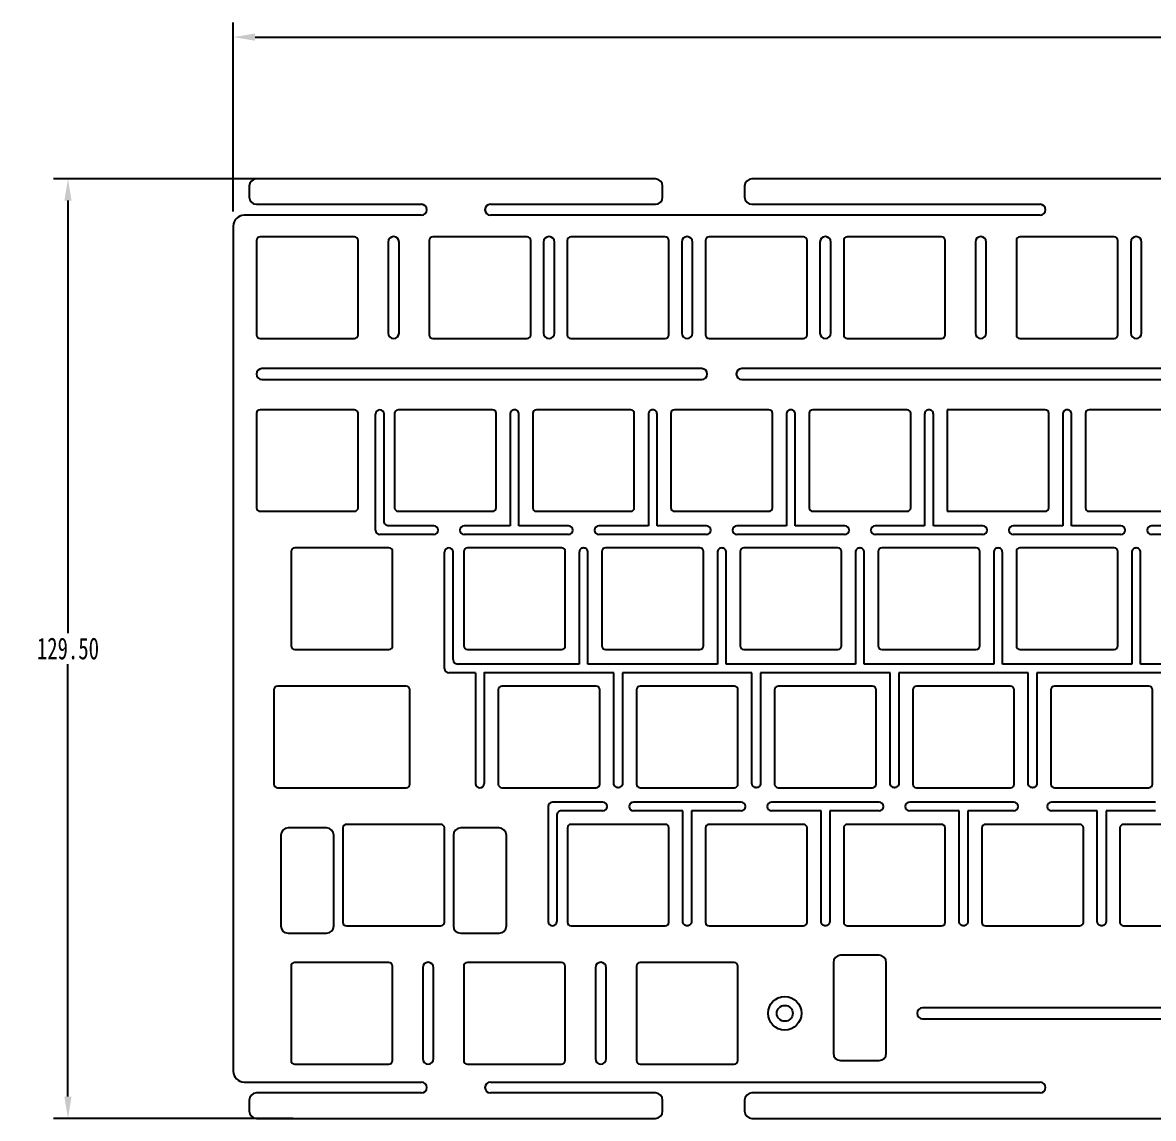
# Model space of a CAD drawing. Header units: millimetres. Extents: x 861 to 1239, y -557 to -348.
# Drawn here: x 860.5 to 1016.5, y -532.1 to -381 of the extents above; entities that cross this region are included whole.
import ezdxf

# ---------------------------------------------------------------- set-up
doc = ezdxf.new("R2010")
doc.units = ezdxf.units.MM
doc.header["$LTSCALE"] = 23.1
doc.header["$PDMODE"] = 3
doc.header["$PDSIZE"] = 0.3
doc.layers.get('0').update_dxf_attribs({"linetype": 'CONTINUOUS'})
doc.layers.get('Defpoints').update_dxf_attribs({"linetype": 'CONTINUOUS'})
for name, color, linetype in [('PCB-RCB_PBL1', 7, 'CONTINUOUS'), ('SUIT-00-06_PBL7', 7, 'CONTINUOUS'), ('图层1', 3, 'CONTINUOUS')]:
    doc.layers.add(name, color=color, linetype=linetype)
doc.styles.get("Standard").update_dxf_attribs({"font": '', "width": 0.7})
doc.styles.get('Standard').set_extended_font_data('NSimSun')
doc.dimstyles.get("Standard").update_dxf_attribs({"dimtxt": 3, "dimasz": 3, "dimexe": 2, "dimexo": 1.5, "dimtad": 1, "dimdsep": 46, "dimtxsty": 'Standard', "dimcen": 0.09, "dimadec": 0, "dimazin": 0, "dimtol": 1, "dimtp": 0.01, "dimtm": 0.01, "dimtfac": 1, "dimtofl": 0, "dimtmove": 0, "dimatfit": 3, "dimfxl": 1, "dimtolj": 1, "dimarcsym": 0})

# ---------------------------------------------------------------- blocks, each defined once
blk = doc.blocks.new('*D4')
at = {"layer": 'Defpoints', "color": 0, "transparency": 16777216}
for p in [(1238.62, -383.03), (889.6, -408.57), (1238.62, -408.79)]:
    blk.add_point(p, dxfattribs=at)
at = {"layer": '图层1', "color": 0, "lineweight": -2, "transparency": 16777216}
for p, q in [((889.6, -407.07), (889.6, -381.03)), ((1238.62, -407.29), (1238.62, -381.03)), ((892.6, -383.03), (1059.16, -383.03)), ((1235.62, -383.03), (1069.06, -383.03))]:
    blk.add_line(p, q, dxfattribs=at)
at = {"layer": '图层1', "color": 0, "transparency": 16777216}
for points in [[(892.6, -382.53), (892.6, -383.53), (889.6, -383.03)], [(1235.62, -382.53), (1235.62, -383.53), (1238.62, -383.03)]]:
    blk.add_solid(points, dxfattribs=at)
at = {"layer": '图层1', "color": 0, "transparency": 16777216, "insert": (1064.11, -383.03), "char_height": 3, "attachment_point": 5}
blk.add_mtext('\\A1;349.02', dxfattribs=at)
blk = doc.blocks.new('*D5')
at = {"layer": 'Defpoints', "color": 0, "transparency": 16777216}
for p in [(894.3, -402.57), (866.8, -532.07), (899.36, -532.07)]:
    blk.add_point(p, dxfattribs=at)
at = {"layer": '图层1', "color": 0, "lineweight": -2, "transparency": 16777216}
for p, q in [((892.8, -402.57), (864.8, -402.57)), ((866.8, -405.57), (866.8, -465.2)), ((866.8, -529.07), (866.8, -469.45)), ((897.86, -532.07), (864.8, -532.07))]:
    blk.add_line(p, q, dxfattribs=at)
at = {"layer": '图层1', "color": 0, "transparency": 16777216}
for points in [[(866.3, -405.57), (867.3, -405.57), (866.8, -402.57)], [(866.3, -529.07), (867.3, -529.07), (866.8, -532.07)]]:
    blk.add_solid(points, dxfattribs=at)
at = {"layer": '图层1', "color": 0, "transparency": 16777216, "insert": (866.8, -467.32), "char_height": 3, "attachment_point": 5}
blk.add_mtext('\\A1;129.50', dxfattribs=at)

msp = doc.modelspace()

# ---------------------------------------------------------------- linework, layer by layer
at = {"linetype": 'Continuous'}
for p, q in [((891.8, -403.573), (891.8, -405.073)), ((947.8, -402.573), (892.8, -402.573)), ((948.8, -405.073), (948.8, -403.573)), ((960.11, -403.573), (960.11, -405.073)), ((1057.11, -402.573), (961.11, -402.573)), ((892.8, -406.073), (915.55, -406.073)), ((925.05, -406.073), (947.8, -406.073)), ((961.11, -406.073), (1000.86, -406.073)), ((915.55, -407.573), (891.1, -407.573)), ((1000.86, -407.573), (925.05, -407.573)), ((889.6, -409.073), (889.6, -525.573)), ((910.956, -411.286), (910.956, -423.823)), ((912.456, -423.823), (912.456, -411.286)), ((932.387, -411.286), (932.387, -423.823)), ((933.887, -423.823), (933.887, -411.286)), ((951.437, -411.286), (951.437, -423.823)), ((952.937, -423.823), (952.937, -411.286)), ((970.497, -411.286), (970.497, -423.823)), ((971.997, -423.823), (971.997, -411.286)), ((991.929, -411.286), (991.929, -423.823)), ((993.429, -423.823), (993.429, -411.286)), ((1013.36, -411.286), (1013.36, -423.823)), ((1014.86, -423.823), (1014.86, -411.286)), ((954.21, -428.733), (893.55, -428.733)), ((1022.885, -428.733), (959.71, -428.733)), ((893.55, -430.233), (954.21, -430.233)), ((959.71, -430.233), (1022.885, -430.233)), ((895.691, -486.493), (913.454, -486.493)), ((904.706, -492.043), (904.706, -505.043)), ((918.206, -491.543), (905.206, -491.543)), ((918.706, -505.043), (918.706, -492.043)), ((905.206, -505.543), (918.206, -505.543)), ((978.65, -509.596), (973.35, -509.596)), ((915.717, -511.306), (915.717, -523.843)), ((917.217, -523.843), (917.217, -511.306)), ((939.53, -511.306), (939.53, -523.843)), ((941.03, -523.843), (941.03, -511.306)), ((972.35, -510.596), (972.35, -523.096)), ((979.65, -523.096), (979.65, -510.596)), ((1021.15, -516.843), (984.65, -516.843)), ((984.65, -518.343), (1021.15, -518.343)), ((973.35, -524.096), (978.65, -524.096)), ((891.1, -527.073), (915.55, -527.073)), ((915.55, -528.573), (892.8, -528.573)), ((925.05, -527.073), (1000.86, -527.073)), ((947.8, -528.573), (925.05, -528.573)), ((1000.86, -528.573), (961.11, -528.573)), ((891.8, -529.573), (891.8, -531.073)), ((948.8, -531.073), (948.8, -529.573)), ((960.11, -529.573), (960.11, -531.073)), ((892.8, -532.073), (947.8, -532.073)), ((961.11, -532.073), (1057.11, -532.073))]:
    msp.add_line(p, q, dxfattribs=at)
at = {"color": 7, "linetype": 'Continuous'}
for p, q in [((892.8, -411.073), (892.8, -424.073)), ((906.3, -410.573), (893.3, -410.573)), ((906.8, -424.073), (906.8, -411.073)), ((916.612, -411.073), (916.612, -424.073)), ((930.112, -410.573), (917.112, -410.573)), ((930.612, -424.073), (930.612, -411.073)), ((935.662, -411.073), (935.662, -424.073)), ((949.162, -410.573), (936.162, -410.573)), ((949.662, -424.073), (949.662, -411.073)), ((954.722, -411.073), (954.722, -424.073)), ((968.222, -410.573), (955.222, -410.573)), ((968.722, -424.073), (968.722, -411.073)), ((973.772, -411.073), (973.772, -424.073)), ((987.272, -410.573), (974.272, -410.573)), ((987.772, -424.073), (987.772, -411.073)), ((997.585, -411.073), (997.585, -424.073)), ((1011.085, -410.573), (998.085, -410.573)), ((1011.585, -424.073), (1011.585, -411.073)), ((893.3, -424.573), (906.3, -424.573)), ((917.112, -424.573), (930.112, -424.573)), ((936.162, -424.573), (949.162, -424.573)), ((955.222, -424.573), (968.222, -424.573)), ((974.272, -424.573), (987.272, -424.573)), ((998.085, -424.573), (1011.085, -424.573)), ((892.8, -434.893), (892.8, -447.893)), ((906.3, -434.393), (893.3, -434.393)), ((906.8, -447.893), (906.8, -434.893)), ((911.85, -434.893), (911.85, -447.893)), ((925.35, -434.393), (912.35, -434.393)), ((925.85, -447.893), (925.85, -434.893)), ((930.9, -434.893), (930.9, -447.893)), ((944.4, -434.393), (931.4, -434.393)), ((944.9, -447.893), (944.9, -434.893)), ((949.95, -434.893), (949.95, -447.893)), ((963.45, -434.393), (950.45, -434.393)), ((963.95, -447.893), (963.95, -434.893)), ((969.01, -434.893), (969.01, -447.893)), ((982.51, -434.393), (969.51, -434.393)), ((983.01, -447.893), (983.01, -434.893)), ((988.06, -434.393), (988.06, -448.393)), ((1001.56, -434.393), (988.06, -434.393)), ((1002.06, -447.893), (1002.06, -434.893)), ((1007.11, -434.893), (1007.11, -447.893)), ((1020.61, -434.393), (1007.61, -434.393)), ((893.3, -448.393), (906.3, -448.393)), ((912.35, -448.393), (925.35, -448.393)), ((931.4, -448.393), (944.4, -448.393)), ((950.45, -448.393), (963.45, -448.393)), ((969.51, -448.393), (982.51, -448.393)), ((988.06, -448.393), (1001.56, -448.393)), ((1007.61, -448.393), (1020.61, -448.393)), ((911.072, -453.443), (898.072, -453.443)), ((934.885, -453.443), (921.885, -453.443)), ((953.935, -453.443), (940.935, -453.443)), ((972.985, -453.443), (959.985, -453.443)), ((992.035, -453.443), (979.035, -453.443)), ((1011.085, -453.443), (998.085, -453.443)), ((897.572, -453.943), (897.572, -466.943)), ((911.572, -466.943), (911.572, -453.943)), ((921.385, -453.943), (921.385, -466.943)), ((935.385, -466.943), (935.385, -453.943)), ((940.435, -453.943), (940.435, -466.943)), ((954.435, -466.943), (954.435, -453.943)), ((959.485, -453.943), (959.485, -466.943)), ((973.485, -466.943), (973.485, -453.943)), ((978.535, -453.943), (978.535, -466.943)), ((992.535, -466.943), (992.535, -453.943)), ((997.585, -453.943), (997.585, -466.943)), ((1011.585, -466.943), (1011.585, -453.943)), ((898.072, -467.443), (911.072, -467.443)), ((921.885, -467.443), (934.885, -467.443)), ((940.935, -467.443), (953.935, -467.443)), ((959.985, -467.443), (972.985, -467.443)), ((979.035, -467.443), (992.035, -467.443)), ((998.085, -467.443), (1011.085, -467.443)), ((895.191, -472.993), (895.191, -485.993)), ((913.454, -472.493), (895.691, -472.493)), ((913.954, -485.993), (913.954, -472.993)), ((926.147, -472.993), (926.147, -485.993)), ((939.647, -472.493), (926.647, -472.493)), ((940.147, -485.993), (940.147, -472.993)), ((945.197, -472.993), (945.197, -485.993)), ((958.697, -472.493), (945.697, -472.493)), ((959.197, -485.993), (959.197, -472.993)), ((964.247, -472.993), (964.247, -485.993)), ((977.747, -472.493), (964.747, -472.493)), ((978.247, -485.993), (978.247, -472.993)), ((983.297, -472.993), (983.297, -485.993)), ((996.797, -472.493), (983.797, -472.493)), ((997.297, -485.993), (997.297, -472.993)), ((1002.347, -472.993), (1002.347, -485.993)), ((1015.847, -472.493), (1002.847, -472.493)), ((1016.347, -485.993), (1016.347, -472.993)), ((926.647, -486.493), (939.647, -486.493)), ((945.697, -486.493), (958.697, -486.493)), ((964.747, -486.493), (977.747, -486.493)), ((983.797, -486.493), (996.797, -486.493)), ((1002.847, -486.493), (1015.847, -486.493)), ((935.672, -492.043), (935.672, -505.043)), ((949.172, -491.543), (936.172, -491.543)), ((949.672, -505.043), (949.672, -492.043)), ((954.722, -492.043), (954.722, -505.043)), ((968.222, -491.543), (955.222, -491.543)), ((968.722, -505.043), (968.722, -492.043)), ((973.772, -492.043), (973.772, -505.043)), ((987.272, -491.543), (974.272, -491.543)), ((987.772, -505.043), (987.772, -492.043)), ((992.822, -492.043), (992.822, -505.043)), ((1006.322, -491.543), (993.322, -491.543)), ((1006.822, -505.043), (1006.822, -492.043)), ((1011.872, -492.043), (1011.872, -505.043)), ((1025.372, -491.543), (1012.372, -491.543)), ((936.172, -505.543), (949.172, -505.543)), ((955.222, -505.543), (968.222, -505.543)), ((974.272, -505.543), (987.272, -505.543)), ((993.322, -505.543), (1006.322, -505.543)), ((1012.372, -505.543), (1025.372, -505.543)), ((897.562, -511.093), (897.562, -524.093)), ((911.062, -510.593), (898.062, -510.593)), ((911.562, -524.093), (911.562, -511.093)), ((921.375, -511.093), (921.375, -524.093)), ((934.875, -510.593), (921.875, -510.593)), ((935.375, -524.093), (935.375, -511.093)), ((958.687, -510.593), (945.687, -510.593)), ((959.187, -524.093), (959.187, -511.093)), ((898.062, -524.593), (911.062, -524.593)), ((921.875, -524.593), (934.875, -524.593)), ((945.687, -524.593), (958.687, -524.593))]:
    msp.add_line(p, q, dxfattribs=at)
msp.add_line((945.187, -511.093), (945.187, -524.093))
at = {"linetype": 'Continuous'}
for radius in [2.3, 1.1]:
    msp.add_circle((965.65, -517.593), radius, dxfattribs=at)
for centre, radius, start, end in [((892.8, -403.573), 1, 90, 180), ((947.8, -403.573), 1, 0, 90), ((961.11, -403.573), 1, 90, 180), ((892.8, -405.073), 1, 180, 270), ((947.8, -405.073), 1, 270, 0), ((961.11, -405.073), 1, 180, 270), ((891.1, -409.073), 1.5, 90, 180), ((911.706, -411.286), 0.75, 0, 180), ((933.137, -411.286), 0.75, 0, 180), ((952.187, -411.286), 0.75, 0, 180), ((971.247, -411.286), 0.75, 0, 180), ((992.679, -411.286), 0.75, 0, 180), ((1014.11, -411.286), 0.75, 0, 180), ((911.706, -423.823), 0.75, 180, 0), ((933.137, -423.823), 0.75, 180, 0), ((952.187, -423.823), 0.75, 180, 0), ((971.247, -423.823), 0.75, 180, 0), ((992.679, -423.823), 0.75, 180, 0), ((1014.11, -423.823), 0.75, 180, 0), ((893.55, -429.483), 0.75, 90, 270), ((905.206, -492.043), 0.5, 90, 180), ((918.206, -492.043), 0.5, 0, 90), ((905.206, -505.043), 0.5, 180, 270), ((918.206, -505.043), 0.5, 270, 0), ((973.35, -510.596), 1, 90, 180), ((978.65, -510.596), 1, 0, 90), ((916.467, -511.306), 0.75, 0, 180), ((940.28, -511.306), 0.75, 0, 180), ((984.65, -517.593), 0.75, 90, 270), ((916.467, -523.843), 0.75, 180, 0), ((940.28, -523.843), 0.75, 180, 0), ((973.35, -523.096), 1, 180, 270), ((978.65, -523.096), 1, 270, 0), ((891.1, -525.573), 1.5, 180, 270), ((892.8, -529.573), 1, 90, 180), ((947.8, -529.573), 1, 0, 90), ((961.11, -529.573), 1, 90, 180), ((892.8, -531.073), 1, 180, 270), ((947.8, -531.073), 1, 270, 0), ((961.11, -531.073), 1, 180, 270)]:
    msp.add_arc(centre, radius, start, end, dxfattribs=at)
for centre, start, end in [((915.55, -406.823), 270, 90), ((925.05, -406.823), 90, 270), ((1000.86, -406.823), 270, 90), ((954.21, -429.483), 270, 90), ((959.71, -429.483), 90, 270), ((915.55, -527.823), 270, 90), ((925.05, -527.823), 90, 270), ((1000.86, -527.823), 270, 90)]:
    msp.add_arc(centre, 0.75, start, end)
at = {"color": 7, "linetype": 'Continuous'}
for centre, start, end in [((893.3, -411.073), 90, 180), ((906.3, -411.073), 0, 90), ((917.112, -411.073), 90, 180), ((930.112, -411.073), 0, 90), ((936.162, -411.073), 90, 180), ((949.162, -411.073), 0, 90), ((955.222, -411.073), 90, 180), ((968.222, -411.073), 0, 90), ((974.272, -411.073), 90, 180), ((987.272, -411.073), 0, 90), ((998.085, -411.073), 90, 180), ((1011.085, -411.073), 0, 90), ((893.3, -424.073), 180, 270), ((906.3, -424.073), 270, 0), ((917.112, -424.073), 180, 270), ((930.112, -424.073), 270, 0), ((936.162, -424.073), 180, 270), ((949.162, -424.073), 270, 0), ((955.222, -424.073), 180, 270), ((968.222, -424.073), 270, 0), ((974.272, -424.073), 180, 270), ((987.272, -424.073), 270, 0), ((998.085, -424.073), 180, 270), ((1011.085, -424.073), 270, 0), ((893.3, -434.893), 90, 180), ((906.3, -434.893), 0, 90), ((912.35, -434.893), 90, 180), ((925.35, -434.893), 0, 90), ((931.4, -434.893), 90, 180), ((944.4, -434.893), 0, 90), ((950.45, -434.893), 90, 180), ((963.45, -434.893), 0, 90), ((969.51, -434.893), 90, 180), ((982.51, -434.893), 0, 90), ((1001.56, -434.893), 0, 90), ((1007.61, -434.893), 90, 180), ((893.3, -447.893), 180, 270), ((906.3, -447.893), 270, 0), ((912.35, -447.893), 180, 270), ((925.35, -447.893), 270, 0), ((931.4, -447.893), 180, 270), ((944.4, -447.893), 270, 0), ((950.45, -447.893), 180, 270), ((963.45, -447.893), 270, 0), ((969.51, -447.893), 180, 270), ((982.51, -447.893), 270, 0), ((1001.56, -447.893), 270, 0), ((1007.61, -447.893), 180, 270), ((898.072, -453.943), 90, 180), ((911.072, -453.943), 0, 90), ((921.885, -453.943), 90, 180), ((934.885, -453.943), 0, 90), ((940.935, -453.943), 90, 180), ((953.935, -453.943), 0, 90), ((959.985, -453.943), 90, 180), ((972.985, -453.943), 0, 90), ((979.035, -453.943), 90, 180), ((992.035, -453.943), 0, 90), ((998.085, -453.943), 90, 180), ((1011.085, -453.943), 0, 90), ((898.072, -466.943), 180, 270), ((911.072, -466.943), 270, 0), ((921.885, -466.943), 180, 270), ((934.885, -466.943), 270, 0), ((940.935, -466.943), 180, 270), ((953.935, -466.943), 270, 0), ((959.985, -466.943), 180, 270), ((972.985, -466.943), 270, 0), ((979.035, -466.943), 180, 270), ((992.035, -466.943), 270, 0), ((998.085, -466.943), 180, 270), ((1011.085, -466.943), 270, 0), ((895.691, -472.993), 90, 180), ((913.454, -472.993), 0, 90), ((926.647, -472.993), 90, 180), ((939.647, -472.993), 0, 90), ((945.697, -472.993), 90, 180), ((958.697, -472.993), 0, 90), ((964.747, -472.993), 90, 180), ((977.747, -472.993), 0, 90), ((983.797, -472.993), 90, 180), ((996.797, -472.993), 0, 90), ((1002.847, -472.993), 90, 180), ((1015.847, -472.993), 0, 90), ((895.691, -485.993), 180, 270), ((913.454, -485.993), 270, 0), ((926.647, -485.993), 180, 270), ((939.647, -485.993), 270, 0), ((945.697, -485.993), 180, 270), ((958.697, -485.993), 270, 0), ((964.747, -485.993), 180, 270), ((977.747, -485.993), 270, 0), ((983.797, -485.993), 180, 270), ((996.797, -485.993), 270, 0), ((1002.847, -485.993), 180, 270), ((1015.847, -485.993), 270, 0), ((936.172, -492.043), 90, 180), ((949.172, -492.043), 0, 90), ((955.222, -492.043), 90, 180), ((968.222, -492.043), 0, 90), ((974.272, -492.043), 90, 180), ((987.272, -492.043), 0, 90), ((993.322, -492.043), 90, 180), ((1006.322, -492.043), 0, 90), ((1012.372, -492.043), 90, 180), ((936.172, -505.043), 180, 270), ((949.172, -505.043), 270, 0), ((955.222, -505.043), 180, 270), ((968.222, -505.043), 270, 0), ((974.272, -505.043), 180, 270), ((987.272, -505.043), 270, 0), ((993.322, -505.043), 180, 270), ((1006.322, -505.043), 270, 0), ((1012.372, -505.043), 180, 270), ((898.062, -511.093), 90, 180), ((911.062, -511.093), 0, 90), ((921.875, -511.093), 90, 180), ((934.875, -511.093), 0, 90), ((945.687, -511.093), 90, 180), ((958.687, -511.093), 0, 90), ((898.062, -524.093), 180, 270), ((911.062, -524.093), 270, 0), ((921.875, -524.093), 180, 270), ((934.875, -524.093), 270, 0), ((945.687, -524.093), 180, 270), ((958.687, -524.093), 270, 0)]:
    msp.add_arc(centre, 0.5, start, end, dxfattribs=at)
at = {"layer": 'PCB-RCB_PBL1', "color": 7, "linetype": 'Continuous'}
for p, q in [((909.21, -450.993), (909.21, -434.993)), ((909.81, -434.393), (909.81, -434.393)), ((917.235, -451.593), (909.81, -451.593)), ((935.81, -451.593), (921.435, -451.593)), ((954.86, -451.593), (940.01, -451.593)), ((973.91, -451.593), (959.06, -451.593)), ((992.96, -451.593), (978.11, -451.593)), ((1012.01, -451.593), (997.16, -451.593)), ((1031.06, -451.593), (1016.21, -451.593)), ((919.335, -453.443), (919.335, -453.443)), ((918.735, -470.043), (918.735, -454.043)), ((918.735, -459.343), (918.735, -454.043)), ((919.935, -468.843), (919.935, -454.043)), ((919.935, -459.343), (919.935, -454.043)), ((923.017, -470.643), (919.335, -470.643)), ((937.31, -469.443), (920.535, -469.443)), ((923.017, -470.643), (923.017, -485.893)), ((937.31, -469.443), (924.097, -469.443)), ((942.072, -470.643), (924.817, -470.643)), ((956.36, -469.443), (938.51, -469.443)), ((961.122, -470.643), (943.272, -470.643)), ((975.41, -469.443), (957.56, -469.443)), ((980.172, -470.643), (962.322, -470.643)), ((994.46, -469.443), (976.61, -469.443)), ((999.222, -470.643), (981.372, -470.643)), ((1013.51, -469.443), (995.66, -469.443)), ((1018.272, -470.643), (1000.422, -470.643)), ((1032.56, -469.443), (1014.71, -469.443)), ((923.617, -486.493), (923.617, -486.493)), ((933.022, -489.089), (933.022, -504.939)), ((940.572, -488.489), (933.622, -488.489)), ((959.622, -488.489), (944.772, -488.489)), ((972.551, -488.489), (963.822, -488.489)), ((933.622, -505.539), (933.622, -505.539))]:
    msp.add_line(p, q, dxfattribs=at)
for points in [[(917.235, -450.393), (911.01, -450.393, -0.4142136), (910.41, -449.793), (910.41, -434.993)], [(928.985, -450.393), (928.985, -434.993, 0.4142136), (928.385, -434.393), (928.385, -434.393, 0.4142136), (927.785, -434.993), (927.785, -450.393)], [(948.035, -450.393), (948.035, -434.993, 0.4142136), (947.435, -434.393), (947.435, -434.393, 0.4142136), (946.835, -434.993), (946.835, -450.393)], [(967.085, -450.393), (967.085, -434.993, 0.4142136), (966.485, -434.393), (966.485, -434.393, 0.4142136), (965.885, -434.993), (965.885, -450.393)], [(986.135, -450.393), (986.135, -434.993, 0.4142136), (985.535, -434.393), (985.535, -434.393, 0.4142136), (984.935, -434.993), (984.935, -450.393)], [(1005.185, -450.393), (1005.185, -434.993, 0.4142136), (1004.585, -434.393), (1004.585, -434.393, 0.4142136), (1003.985, -434.993), (1003.985, -450.393)], [(938.51, -459.343), (938.51, -454.043, 0.4142136), (937.91, -453.443), (937.91, -453.443, 0.4142136), (937.31, -454.043), (937.31, -459.343)], [(957.56, -469.443), (957.56, -454.043, 0.4142136), (956.96, -453.443), (956.96, -453.443, 0.4142136), (956.36, -454.043), (956.36, -469.443)], [(976.61, -469.443), (976.61, -454.043, 0.4142136), (976.01, -453.443), (976.01, -453.443, 0.4142136), (975.41, -454.043), (975.41, -469.443)], [(995.66, -469.443), (995.66, -454.043, 0.4142136), (995.06, -453.443), (995.06, -453.443, 0.4142136), (994.46, -454.043), (994.46, -469.443)], [(1014.71, -469.443), (1014.71, -454.043, 0.4142136), (1014.11, -453.443), (1014.11, -453.443, 0.4142136), (1013.51, -454.043), (1013.51, -469.443)], [(943.272, -470.643), (943.272, -485.893, -0.4142136), (942.672, -486.493), (942.672, -486.493, -0.4142136), (942.072, -485.893), (942.072, -470.643)], [(962.322, -470.643), (962.322, -485.893, -0.4142136), (961.722, -486.493), (961.722, -486.493, -0.4142136), (961.122, -485.893), (961.122, -470.643)], [(981.372, -470.643), (981.372, -485.893, -0.4142136), (980.772, -486.493), (980.772, -486.493, -0.4142136), (980.172, -485.893), (980.172, -470.643)], [(1000.422, -470.643), (1000.422, -485.893, -0.4142136), (999.822, -486.493), (999.822, -486.493, -0.4142136), (999.222, -485.893), (999.222, -470.643)], [(940.572, -489.689), (934.822, -489.689, 0.4142136), (934.222, -490.289), (934.222, -504.939)], [(952.797, -489.689), (952.797, -504.939, -0.4142136), (952.197, -505.539), (952.197, -505.539, -0.4142136), (951.597, -504.939), (951.597, -489.689)], [(971.847, -489.689), (971.847, -504.939, -0.4142136), (971.247, -505.539), (971.247, -505.539, -0.4142136), (970.647, -504.939), (970.647, -489.689)], [(990.897, -489.689), (990.897, -504.939, -0.4142136), (990.297, -505.539), (990.297, -505.539, -0.4142136), (989.697, -504.939), (989.697, -489.689)], [(1009.947, -489.689), (1009.947, -504.939, -0.4142136), (1009.347, -505.539), (1009.347, -505.539, -0.4142136), (1008.747, -504.939), (1008.747, -489.689)]]:
    msp.add_lwpolyline(points, format="xyb", dxfattribs=at)
for points in [[(927.785, -450.393), (921.435, -450.393)], [(935.81, -450.393), (928.985, -450.393)], [(946.835, -450.393), (940.01, -450.393)], [(954.86, -450.393), (948.035, -450.393)], [(965.885, -450.393), (959.06, -450.393)], [(973.91, -450.393), (967.085, -450.393)], [(984.935, -450.393), (978.11, -450.393)], [(992.96, -450.393), (986.135, -450.393)], [(1003.985, -450.393), (997.16, -450.393)], [(1012.01, -450.393), (1005.185, -450.393)], [(1023.035, -450.393), (1016.21, -450.393)], [(937.31, -454.043), (937.31, -469.443)], [(938.51, -469.443), (938.51, -459.343)], [(942.072, -470.643), (924.217, -470.643), (924.217, -485.893)], [(956.36, -469.443), (938.51, -469.443)], [(961.122, -470.643), (943.272, -470.643)], [(975.41, -469.443), (957.56, -469.443)], [(994.46, -469.443), (976.61, -469.443)], [(1013.51, -469.443), (995.66, -469.443)], [(1032.56, -469.443), (1014.71, -469.443)], [(940.572, -488.489), (933.622, -488.489)], [(959.622, -488.489), (944.772, -488.489)], [(978.672, -488.489), (963.822, -488.489)], [(997.222, -488.489), (982.872, -488.489)], [(1016.772, -488.489), (1002.422, -488.489)], [(951.597, -489.689), (944.772, -489.689)], [(959.622, -489.689), (952.797, -489.689)], [(970.647, -489.689), (963.822, -489.689)], [(978.672, -489.689), (971.847, -489.689)], [(989.697, -489.689), (982.872, -489.689)], [(997.222, -489.689), (990.897, -489.689)], [(1008.747, -489.689), (1002.422, -489.689)], [(1016.772, -489.689), (1009.947, -489.689)]]:
    msp.add_lwpolyline(points, dxfattribs=at)
for centre, start, end in [((909.81, -434.993), 90, 180), ((909.81, -434.993), 0, 90), ((917.235, -450.993), 270, 90), ((921.435, -450.993), 90, 270), ((935.81, -450.993), 270, 90), ((940.01, -450.993), 90, 270), ((954.86, -450.993), 270, 90), ((959.06, -450.993), 90, 270), ((973.91, -450.993), 270, 90), ((978.11, -450.993), 90, 270), ((992.96, -450.993), 270, 90), ((997.16, -450.993), 90, 270), ((1012.01, -450.993), 270, 90), ((1016.21, -450.993), 90, 270), ((909.81, -450.993), 180, 270), ((919.335, -454.043), 90, 180), ((919.335, -454.043), 0, 90), ((920.535, -468.843), 180, 270), ((919.335, -470.043), 180, 270), ((923.617, -485.893), 180, 270), ((923.617, -485.893), 270, 0), ((933.622, -489.089), 90, 180), ((940.572, -489.089), 270, 90), ((944.772, -489.089), 90, 270), ((959.622, -489.089), 270, 90), ((963.822, -489.089), 90, 270), ((978.672, -489.089), 270, 90), ((982.872, -489.089), 90, 270), ((997.222, -489.089), 270, 90), ((1002.422, -489.089), 90, 270), ((933.622, -504.939), 180, 270), ((933.622, -504.939), 270, 0)]:
    msp.add_arc(centre, 0.6, start, end, dxfattribs=at)
at = {"layer": 'SUIT-00-06_PBL7', "color": 7, "linetype": 'Continuous'}
for p, q in [((902.456, -492.043), (897.156, -492.043)), ((926.256, -492.043), (920.956, -492.043)), ((896.156, -493.043), (896.156, -505.543)), ((903.456, -505.543), (903.456, -493.043)), ((919.956, -493.043), (919.956, -505.543)), ((927.256, -505.543), (927.256, -493.043)), ((897.156, -506.543), (902.456, -506.543)), ((920.956, -506.543), (926.256, -506.543))]:
    msp.add_line(p, q, dxfattribs=at)
for centre, start, end in [((897.156, -493.043), 90, 180), ((902.456, -493.043), 0, 90), ((920.956, -493.043), 90, 180), ((926.256, -493.043), 0, 90), ((897.156, -505.543), 180, 270), ((902.456, -505.543), 270, 0), ((920.956, -505.543), 180, 270), ((926.256, -505.543), 270, 0)]:
    msp.add_arc(centre, 1, start, end, dxfattribs=at)

# ---------------------------------------------------------------- dimensions: what is measured, and where the dimension line sits
at = {"layer": '图层1'}
dim = msp.add_linear_dim(base=(1238.62, -383.034), p1=(889.6, -408.573), p2=(1238.62, -408.792), dimstyle='Standard', override={"dimtad": 0, "dimtih": 1, "dimtoh": 1, "dimzin": 0, "dimcen": 3.78, "dimtol": 0, "dimtzin": 0}, dxfattribs=at)
dim.commit()
dim.dimension.update_dxf_attribs({"geometry": '*D4', "text_midpoint": (1064.11, -383.034)})
dim = msp.add_linear_dim(base=(866.797, -532.073), p1=(894.3, -402.573), p2=(899.357, -532.073), angle=90, dimstyle='Standard', override={"dimtad": 0, "dimtih": 1, "dimtoh": 1, "dimzin": 0, "dimcen": 3.78, "dimtol": 0, "dimtzin": 0}, dxfattribs=at)
dim.commit()
dim.dimension.update_dxf_attribs({"geometry": '*D5', "text_midpoint": (866.797, -467.323), "dimtype": 160})

doc.saveas('drawing.dxf')
